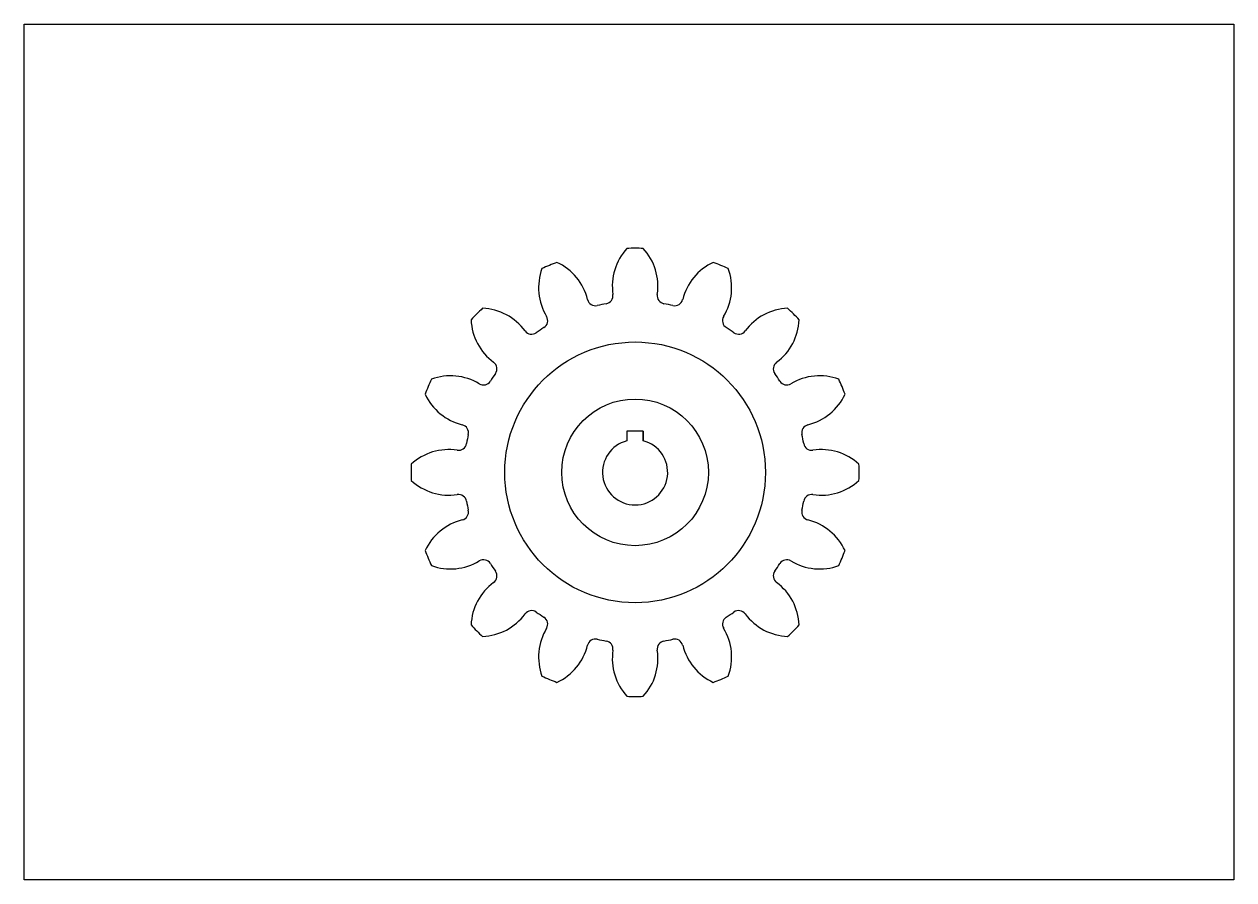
# Model space of a CAD drawing. Header units: millimetres. Extents: x 0 to 297, y 0 to 210.
import ezdxf

# ---------------------------------------------------------------- set-up
doc = ezdxf.new("R2010")
doc.units = ezdxf.units.MM

# ---------------------------------------------------------------- blocks, each defined once
blk = doc.blocks.new('*U1')
for centre, radius, start, end in [((8.03, -2.47), 13.63, 137.3401, 188.6716), ((0, -48.2), 55, 87.9161, 92.0839), ((-8.03, -2.47), 13.63, 351.3284, 42.6599), ((-7.43, -4.83), 2, 279.7201, 8.6716), ((7.43, -4.83), 2, 171.3284, 260.2799)]:
    blk.add_arc(centre, radius, start, end)
blk = doc.blocks.new('*U2')
at = {"color": 0, "linetype": 'ByBlock', "lineweight": -2, "transparency": 16777216}
blk.add_blockref('*U1', (3050, 1298.2), dxfattribs=at)
for p, rotation in [((3031.56, 1294.53), 22.5), ((3068.44, 1294.53), 337.5000000000001), ((3015.92, 1284.08), 45.00000000000001), ((3084.08, 1284.08), 315), ((3005.47, 1268.44), 67.5), ((3094.53, 1268.44), 292.5000000000001), ((3001.8, 1250), 90), ((3098.2, 1250), 270), ((3005.47, 1231.56), 112.5), ((3094.53, 1231.56), 247.5), ((3015.92, 1215.92), 135), ((3084.08, 1215.92), 225.0000000000001), ((3031.56, 1205.47), 157.5), ((3068.44, 1205.47), 202.5000000000001), ((3050, 1201.8), 180)]:
    blk.add_blockref('*U1', p, dxfattribs=dict(at, rotation=rotation))

msp = doc.modelspace()

# ---------------------------------------------------------------- linework, layer by layer
for p, q in [((148, 110.14), (148, 107.75)), ((152, 110.14), (148, 110.14)), ((152, 110.14), (152, 107.75)), ((152, 107.75), (152, 110.14)), ((152, 107.75), (152, 107.75))]:
    msp.add_line(p, q)
msp.add_lwpolyline([(0, 0), (0, 210), (297, 210), (297, 0), (0, 0)], close=True)
for radius in [32, 18]:
    msp.add_circle((150, 100), radius)
for radius, start, end in [(42, 99.7201, 102.7799), (42, 77.2201, 80.2799), (42, 122.2201, 125.2799), (42, 54.7201, 57.7799), (42, 144.7201, 147.7799), (42, 32.2201, 35.2799), (42, 167.2201, 170.2799), (8, 104.4775, 75.5225), (42, 9.7201, 12.7799), (42, 189.7201, 192.7799), (42, 347.2201, 350.2799), (42, 212.2201, 215.2799), (42, 324.7201, 327.7799), (42, 234.7201, 237.7799), (42, 302.2201, 305.2799), (42, 257.2201, 260.2799), (42, 279.7201, 282.7799)]:
    msp.add_arc((150, 100), radius, start, end)

# ---------------------------------------------------------------- block references
msp.add_blockref('*U2', (-2900, -1150))

doc.saveas('drawing.dxf')
